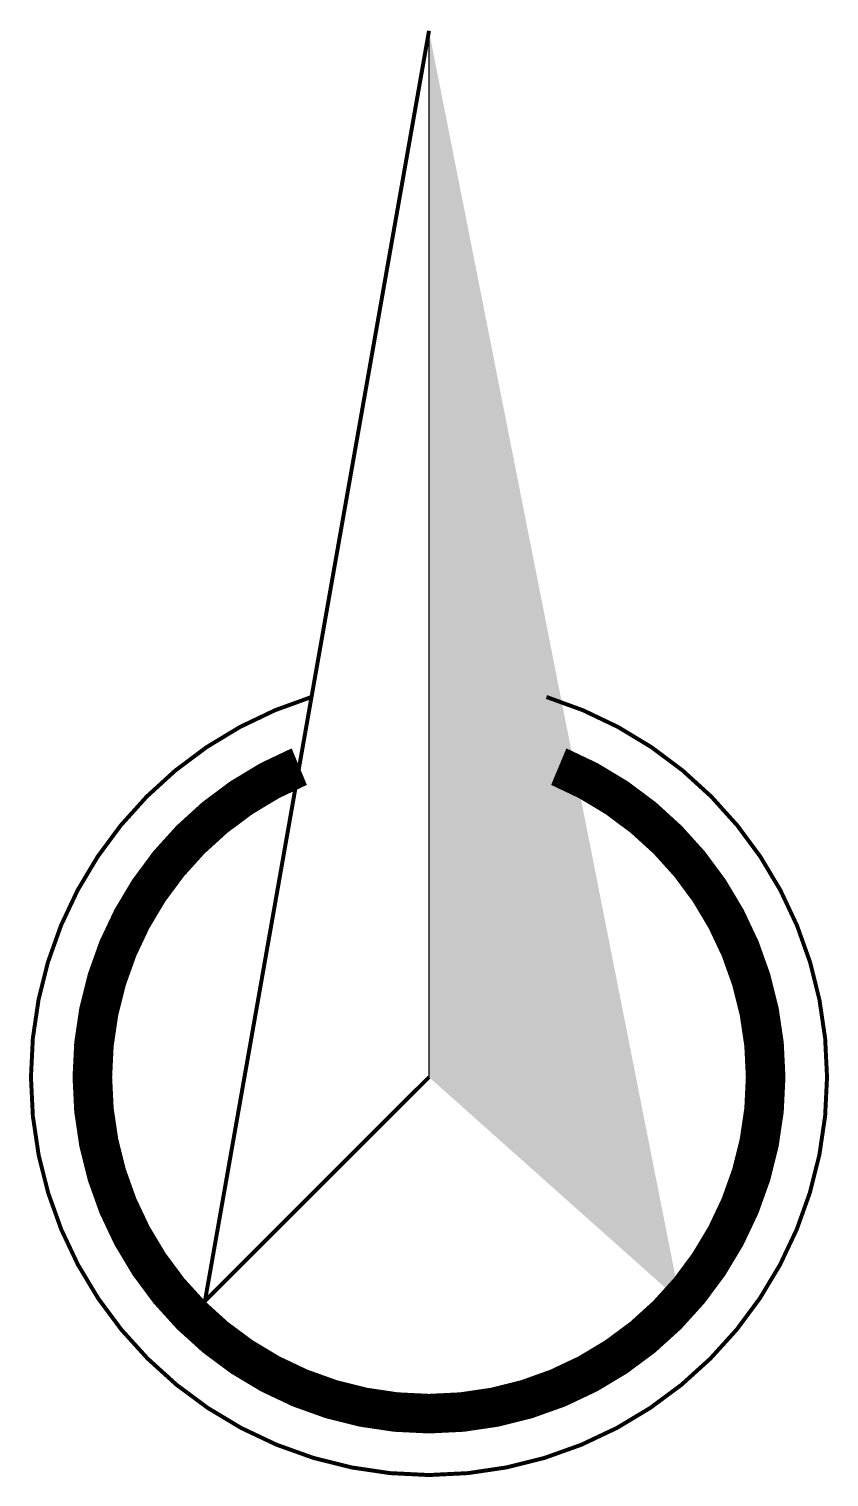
# Model space of a CAD drawing. Extents: x 2.5 to 22.7, y -0.1 to 36.5.
import ezdxf

# ---------------------------------------------------------------- set-up
doc = ezdxf.new("R2010")
doc.units = 0
doc.header["$MEASUREMENT"] = 0
doc.layers.get('0').update_dxf_attribs({"linetype": 'CONTINUOUS'})

msp = doc.modelspace()

# ---------------------------------------------------------------- linework, layer by layer
msp.add_line((12.576, 36.462), (12.576, 10.038))
msp.add_lwpolyline([(12.576, 36.462, 0.1, 0.1, 0), (6.919, 4.381, 0.1, 0.1, 0), (12.576, 10.038, 0, 0, 0)], format="xyseb")
for points, const_width in [([(9.61, 19.64, 0.328945), (2.526, 10.038, 1), (22.626, 10.038, 0.328945), (15.542, 19.64, 0.328945)], 0.1), ([(9.3, 17.881, 0.302525), (4.076, 10.038, 1), (21.076, 10.038, 0.302525), (15.853, 17.881, 0.302525)], 1)]:
    msp.add_lwpolyline(points, format="xyb", dxfattribs=dict(const_width=const_width))
msp.add_solid([(12.576, 36.462), (18.92, 4.381), (12.576, 10.038)])

doc.saveas('drawing.dxf')
